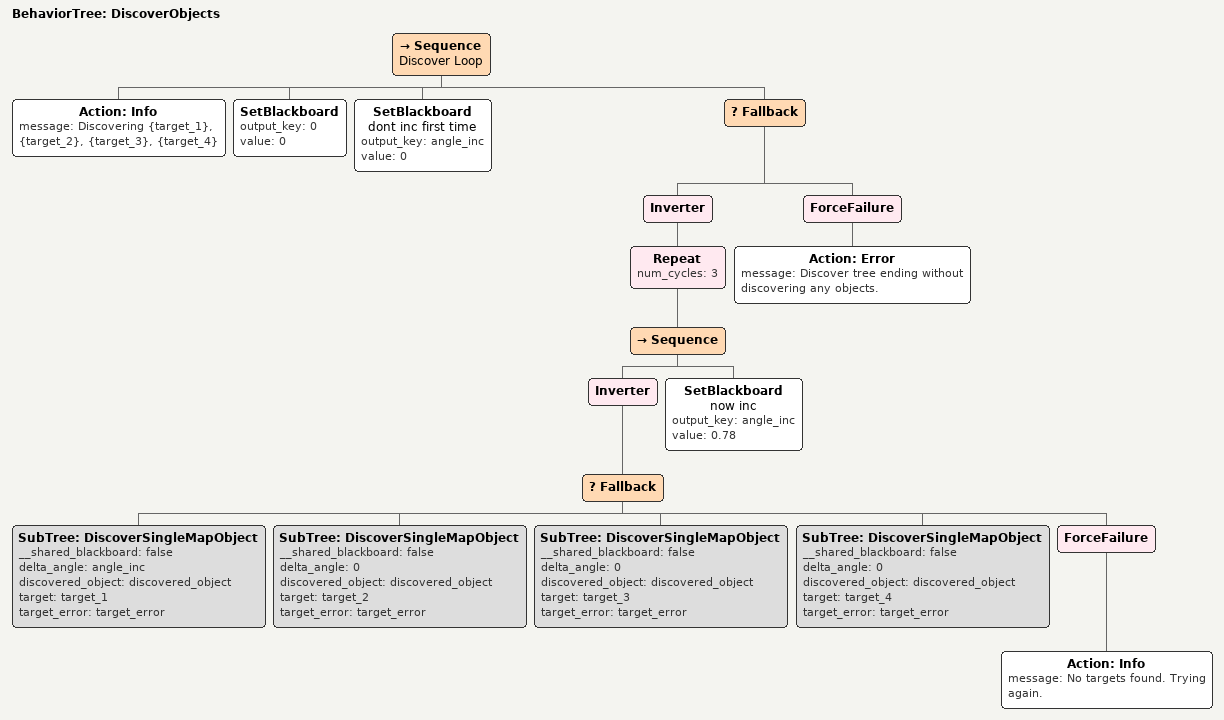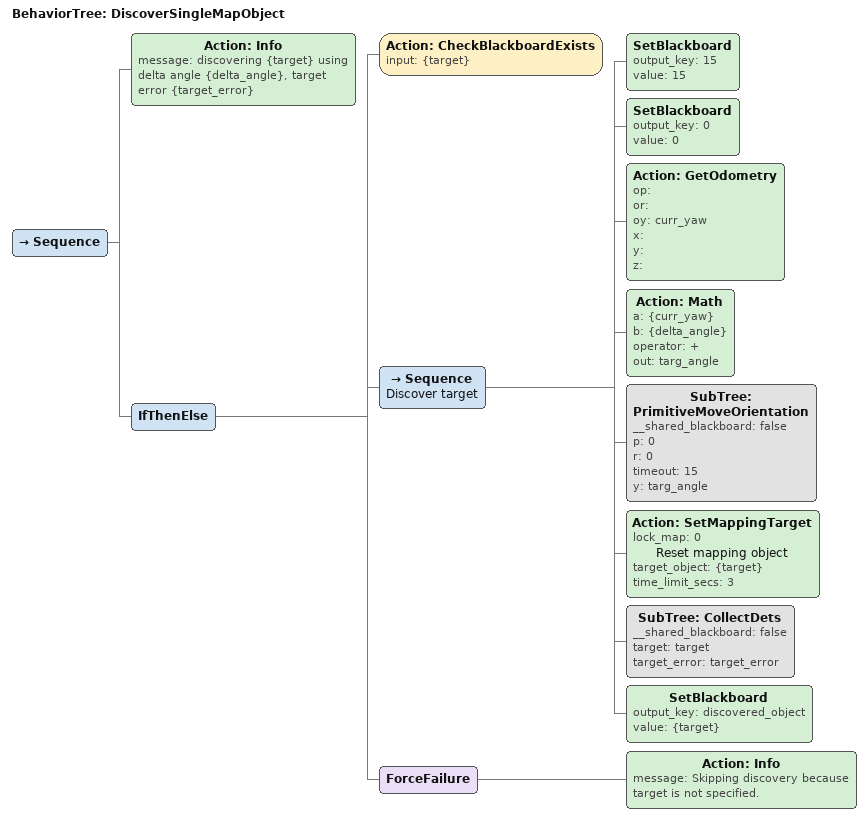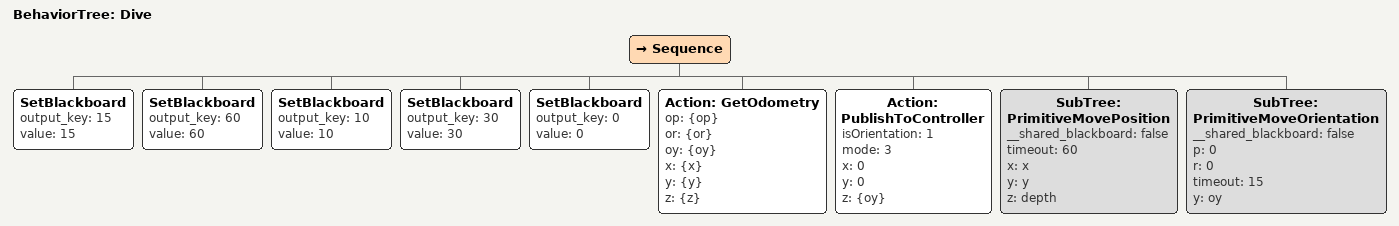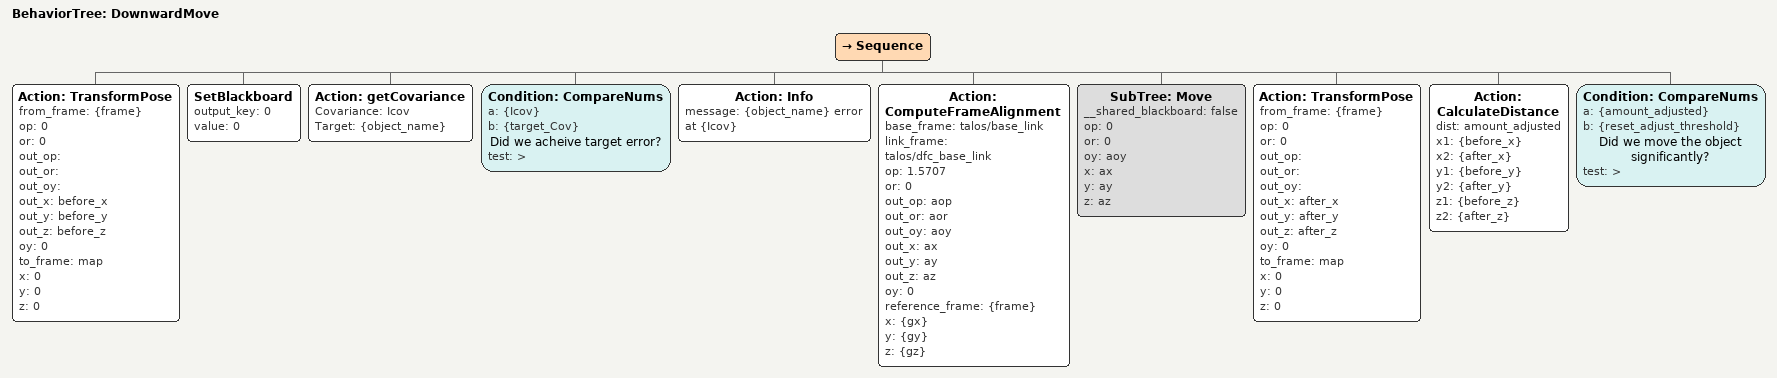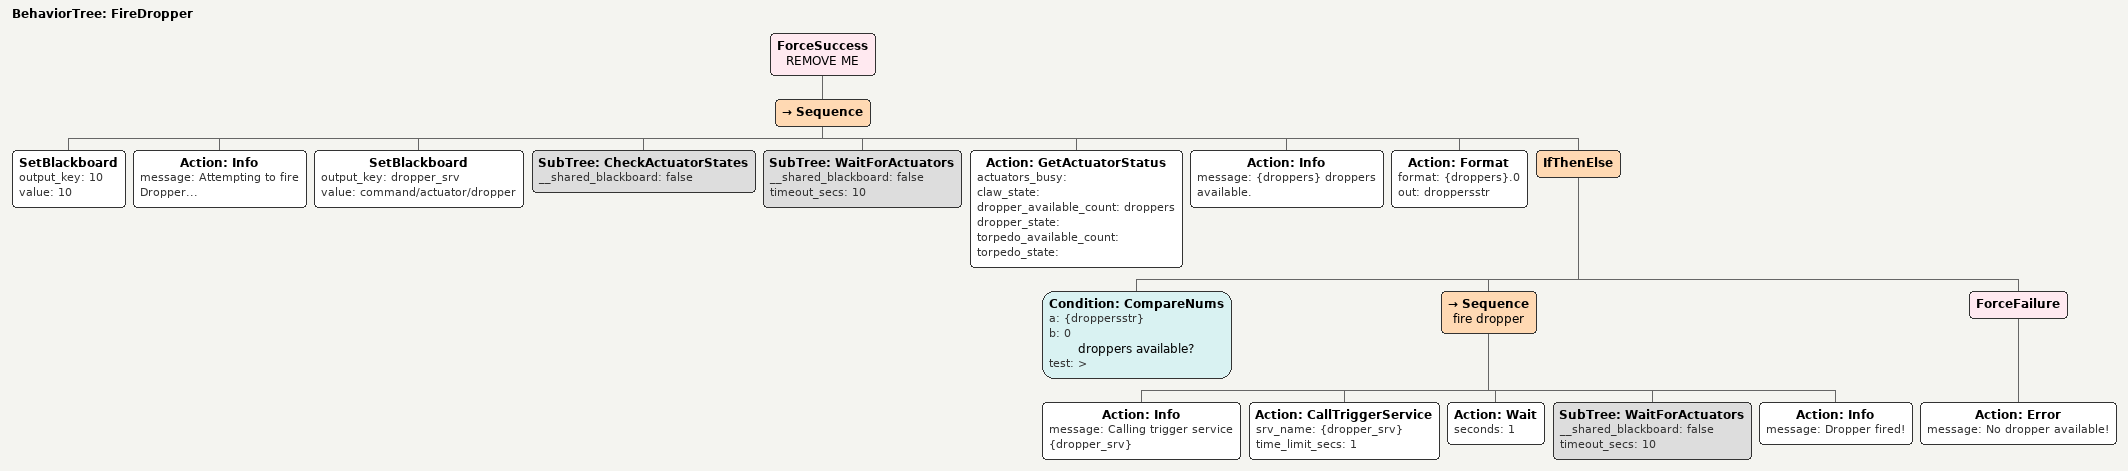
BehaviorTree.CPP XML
<BehaviorTree ID="DiscoverObjects">
    <Sequence name="Discover Loop">
        <Action ID="Info" message="Discovering {target_1}, {target_2}, {target_3}, {target_4}"/>
        <SetBlackboard output_key="0" value="0"/>
        <SetBlackboard name="dont inc first time" output_key="angle_inc" value="0"/>
        <Fallback>
            <Inverter>
                <Repeat num_cycles="3">
                    <Sequence>
                        <Inverter>
                            <Fallback>
                                <SubTree ID="DiscoverSingleMapObject" __shared_blackboard="false" delta_angle="angle_inc" discovered_object="discovered_object" target="target_1" target_error="target_error"/>
                                <SubTree ID="DiscoverSingleMapObject" __shared_blackboard="false" delta_angle="0" discovered_object="discovered_object" target="target_2" target_error="target_error"/>
                                <SubTree ID="DiscoverSingleMapObject" __shared_blackboard="false" delta_angle="0" discovered_object="discovered_object" target="target_3" target_error="target_error"/>
                                <SubTree ID="DiscoverSingleMapObject" __shared_blackboard="false" delta_angle="0" discovered_object="discovered_object" target="target_4" target_error="target_error"/>
                                <ForceFailure>
                                    <Action ID="Info" message="No targets found. Trying again."/>
                                </ForceFailure>
                            </Fallback>
                        </Inverter>
                        <SetBlackboard name="now inc" output_key="angle_inc" value="0.78"/>
                    </Sequence>
                </Repeat>
            </Inverter>
            <ForceFailure>
                <Action ID="Error" message="Discover tree ending without discovering any objects."/>
            </ForceFailure>
        </Fallback>
    </Sequence>
</BehaviorTree>

<BehaviorTree ID="DiscoverSingleMapObject">
    <Sequence>
        <Action ID="Info" message="discovering {target} using delta angle {delta_angle}, target error {target_error}"/>
        <IfThenElse>
            <Action ID="CheckBlackboardExists" input="{target}"/>
            <Sequence name="Discover target">
                <SetBlackboard output_key="15" value="15"/>
                <SetBlackboard output_key="0" value="0"/>
                <Action ID="GetOdometry" op="" or="" oy="curr_yaw" x="" y="" z=""/>
                <Action ID="Math" a="{curr_yaw}" b="{delta_angle}" operator="+" out="targ_angle"/>
                <SubTree ID="PrimitiveMoveOrientation" __shared_blackboard="false" p="0" r="0" timeout="15" y="targ_angle"/>
                <Action ID="SetMappingTarget" lock_map="0" name="Reset mapping object" target_object="{target}" time_limit_secs="3"/>
                <SubTree ID="CollectDets" __shared_blackboard="false" target="target" target_error="target_error"/>
                <SetBlackboard output_key="discovered_object" value="{target}"/>
            </Sequence>
            <ForceFailure>
                <Action ID="Info" message="Skipping discovery because target is not specified."/>
            </ForceFailure>
        </IfThenElse>
    </Sequence>
</BehaviorTree>

<BehaviorTree ID="Dive">
    <Sequence>
        <SetBlackboard output_key="15" value="15"/>
        <SetBlackboard output_key="60" value="60"/>
        <SetBlackboard output_key="10" value="10"/>
        <SetBlackboard output_key="30" value="30"/>
        <SetBlackboard output_key="0" value="0"/>
        <Action ID="GetOdometry" op="{op}" or="{or}" oy="{oy}" x="{x}" y="{y}" z="{z}"/>
        <Action ID="PublishToController" isOrientation="1" mode="3" x="0" y="0" z="{oy}"/>
        <SubTree ID="PrimitiveMovePosition" __shared_blackboard="false" timeout="60" x="x" y="y" z="depth"/>
        <SubTree ID="PrimitiveMoveOrientation" __shared_blackboard="false" p="0" r="0" timeout="15" y="oy"/>
    </Sequence>
</BehaviorTree>

<BehaviorTree ID="DownwardMove">
    <Sequence>
        <Action ID="TransformPose" from_frame="{frame}" op="0" or="0" out_op="" out_or="" out_oy="" out_x="before_x" out_y="before_y" out_z="before_z" oy="0" to_frame="map" x="0" y="0" z="0"/>
        <SetBlackboard output_key="0" value="0"/>
        <Action Covariance="Icov" ID="getCovariance" Target="{object_name}"/>
        <Condition ID="CompareNums" a="{Icov}" b="{target_Cov}" name="Did we acheive target error?" test=">"/>
        <Action ID="Info" message="{object_name} error at {Icov}"/>
        <Action ID="ComputeFrameAlignment" base_frame="talos/base_link" link_frame="talos/dfc_base_link" op="1.5707" or="0" out_op="aop" out_or="aor" out_oy="aoy" out_x="ax" out_y="ay" out_z="az" oy="0" reference_frame="{frame}" x="{gx}" y="{gy}" z="{gz}"/>
        <SubTree ID="Move" __shared_blackboard="false" op="0" or="0" oy="aoy" x="ax" y="ay" z="az"/>
        <Action ID="TransformPose" from_frame="{frame}" op="0" or="0" out_op="" out_or="" out_oy="" out_x="after_x" out_y="after_y" out_z="after_z" oy="0" to_frame="map" x="0" y="0" z="0"/>
        <Action ID="CalculateDistance" dist="amount_adjusted" x1="{before_x}" x2="{after_x}" y1="{before_y}" y2="{after_y}" z1="{before_z}" z2="{after_z}"/>
        <Condition ID="CompareNums" a="{amount_adjusted}" b="{reset_adjust_threshold}" name="Did we move the object significantly?" test=">"/>
    </Sequence>
</BehaviorTree>

<BehaviorTree ID="FireDropper">
    <ForceSuccess name="REMOVE ME">
        <Sequence>
            <SetBlackboard output_key="10" value="10"/>
            <Action ID="Info" message="Attempting to fire Dropper..."/>
            <SetBlackboard output_key="dropper_srv" value="command/actuator/dropper"/>
            <SubTree ID="CheckActuatorStates" __shared_blackboard="false"/>
            <SubTree ID="WaitForActuators" __shared_blackboard="false" timeout_secs="10"/>
            <Action ID="GetActuatorStatus" actuators_busy="" claw_state="" dropper_available_count="droppers" dropper_state="" torpedo_available_count="" torpedo_state=""/>
            <Action ID="Info" message="{droppers} droppers available."/>
            <Action ID="Format" format="{droppers}.0" out="droppersstr"/>
            <IfThenElse>
                <Condition ID="CompareNums" a="{droppersstr}" b="0" name="droppers available?" test=">"/>
                <Sequence name="fire dropper">
                    <Action ID="Info" message="Calling trigger service {dropper_srv}"/>
                    <Action ID="CallTriggerService" srv_name="{dropper_srv}" time_limit_secs="1"/>
                    <Action ID="Wait" seconds="1"/>
                    <SubTree ID="WaitForActuators" __shared_blackboard="false" timeout_secs="10"/>
                    <Action ID="Info" message="Dropper fired!"/>
                </Sequence>
                <ForceFailure>
                    <Action ID="Error" message="No dropper available!"/>
                </ForceFailure>
            </IfThenElse>
        </Sequence>
    </ForceSuccess>
</BehaviorTree>
